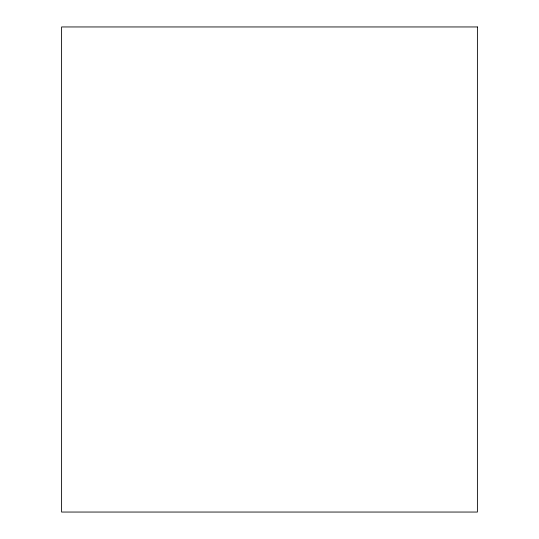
<?xml version="1.0" encoding="UTF-8"?>
<svg xmlns="http://www.w3.org/2000/svg" width="539" height="539" viewBox="0 0 539 539"><rect width="100%" height="100%" fill="white"/><g stroke="black" fill="none" stroke-linecap="round" stroke-linejoin="round"><path stroke-width="0.81" d="M477.399 26.95L61.601 26.95L61.601 512.05L477.399 512.05L477.399 26.95"/></g></svg>
